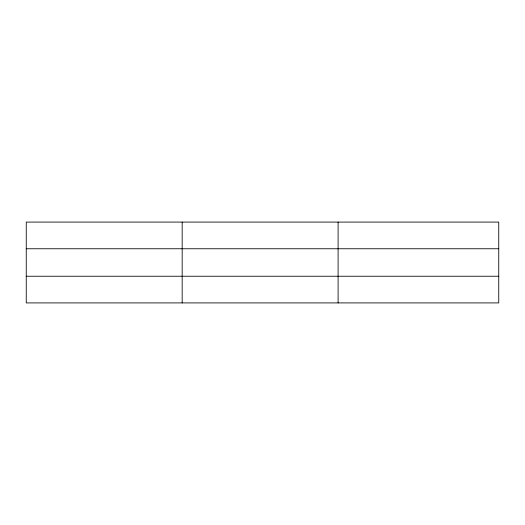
<?xml version="1.0" encoding="UTF-8"?>
<svg xmlns="http://www.w3.org/2000/svg" width="525" height="525" viewBox="0 0 525 525"><rect width="100%" height="100%" fill="white"/><g stroke="black" fill="none" stroke-linecap="round" stroke-linejoin="round"><path stroke-width="0.79" d="M182.175 302.912L182.175 222.088M338.1 302.912L338.1 222.088M498.75 248.758L498.75 222.088L26.25 222.088L26.25 302.912L498.75 302.912L498.75 248.758L26.25 248.758M26.25 276.242L498.75 276.242"/></g></svg>
